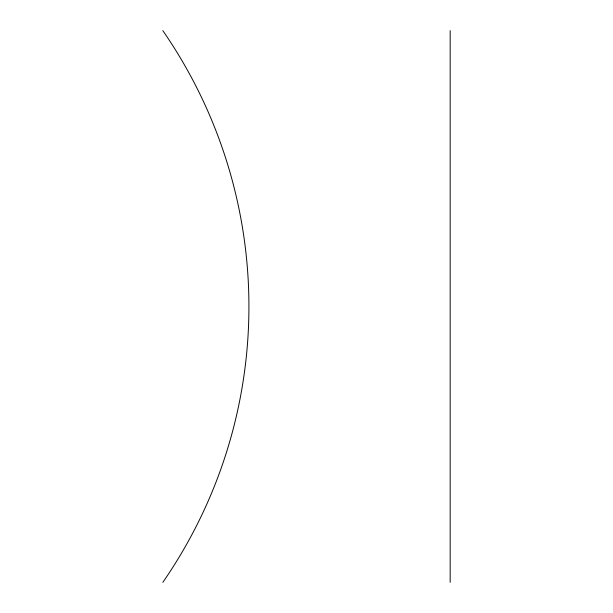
<?xml version="1.0" encoding="UTF-8"?>
<svg xmlns="http://www.w3.org/2000/svg" width="613" height="613" viewBox="0 0 613 613"><rect width="100%" height="100%" fill="white"/><g stroke="black" fill="none" stroke-linecap="round" stroke-linejoin="round"><path stroke-width="0.92" d="M450.172 30.65L450.172 582.35M162.828 30.65A484.975 484.975 0 0 1 162.828 582.35"/></g></svg>
